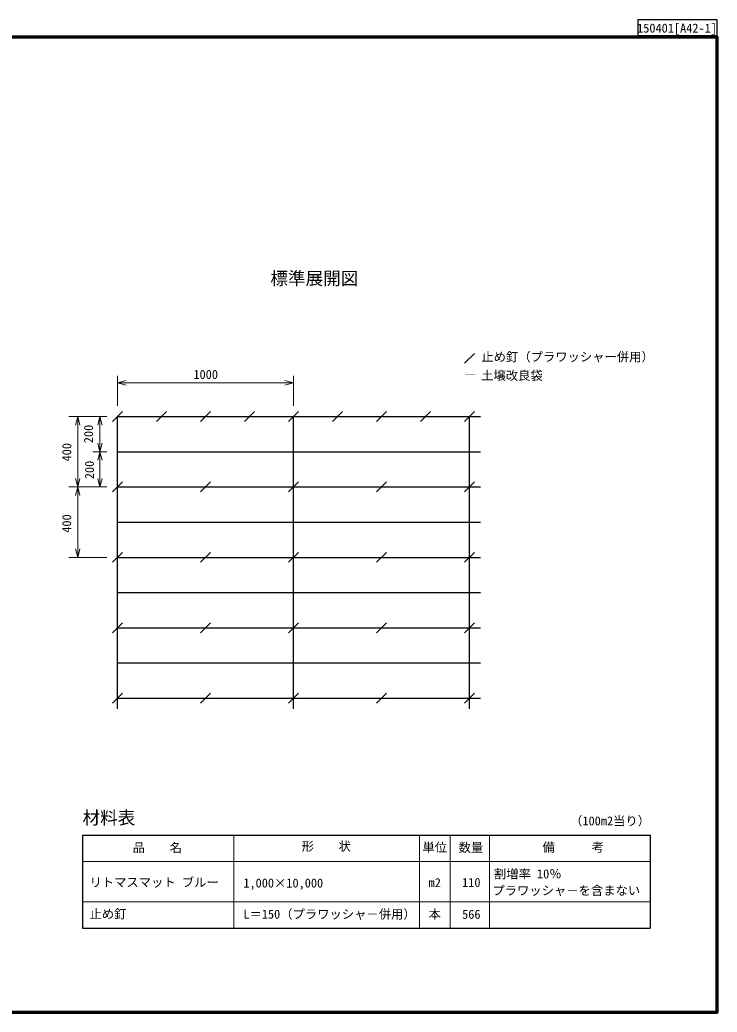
# Model space of a CAD drawing. Units: millimetres, scale not verified. Extents: x 200 to 8200, y 200 to 5838.
# Drawn here: x 4236 to 8200, y 200 to 5838 of the extents above; entities that cross this region are included whole.
import ezdxf
from ezdxf.enums import TextEntityAlignment as Align

# ---------------------------------------------------------------- set-up
doc = ezdxf.new("R2010")
doc.units = ezdxf.units.MM
doc.header["$LTSCALE"] = 20
for name, color, linetype, lineweight in [('C-DOC', 3, 'Continuous', 25), ('C-MTR-FRAM', 5, 'Continuous', 25), ('C-MTR-LINE', 5, 'Continuous', 13), ('C-STR', 7, 'Continuous', 25), ('C-STR-DIM', 1, 'Continuous', 13), ('C-STR-TXT', 7, 'Continuous', 25), ('C-TTL', 2, 'Continuous', 70)]:
    doc.layers.add(name, color=color, linetype=linetype, lineweight=lineweight)
for name, color, linetype in [('C-MTR', 5, 'Continuous'), ('C-MTR-TXT', 5, 'Continuous'), ('C-TTL-TXT', 3, 'Continuous')]:
    doc.layers.add(name, color=color, linetype=linetype)
doc.styles.add('ＭＳ ゴシック', font='')
doc.styles.get('ＭＳ ゴシック').set_extended_font_data('MS Gothic')

msp = doc.modelspace()

# ---------------------------------------------------------------- linework, layer by layer
at = {"layer": 'C-DOC'}
for p, q in [((8199.12, 5838), (7749.91, 5838)), ((7749.91, 5838), (7749.91, 5750)), ((8199.91, 5750), (8199.91, 5838)), ((7749.91, 5750), (8199.12, 5750))]:
    msp.add_line(p, q, dxfattribs=at)
at = {"layer": 'C-MTR-FRAM'}
for p, q in [((4592.36, 1205.64), (4592.36, 677.05)), ((4592.36, 1205.64), (7819.1, 1205.64)), ((7819.1, 1205.64), (7819.1, 677.05)), ((4592.36, 677.05), (7819.1, 677.05))]:
    msp.add_line(p, q, dxfattribs=at)
at = {"layer": 'C-MTR-LINE'}
for p, q in [((5452.36, 1205.64), (5452.36, 677.05)), ((6508.82, 1205.64), (6508.82, 677.05)), ((6682.82, 1205.64), (6682.82, 677.05)), ((6906.86, 1205.64), (6906.86, 677.05)), ((4592.36, 1055.64), (7819.1, 1055.64)), ((4592.36, 827.05), (7819.1, 827.05))]:
    msp.add_line(p, q, dxfattribs=at)
at = {"layer": 'C-STR'}
for p, q in [((4763.35, 3555.83), (4819.91, 3612.39)), ((5013.35, 3555.83), (5069.91, 3612.39)), ((5263.35, 3555.83), (5319.91, 3612.39)), ((5513.35, 3555.83), (5569.91, 3612.39)), ((5763.35, 3555.83), (5819.91, 3612.39)), ((6013.35, 3555.83), (6069.91, 3612.39)), ((6263.35, 3555.83), (6319.91, 3612.39)), ((6513.35, 3555.83), (6569.91, 3612.39)), ((6763.35, 3555.83), (6819.91, 3612.39)), ((4791.63, 1924.11), (4791.63, 3584.11)), ((5791.63, 1924.11), (5791.63, 3584.11)), ((6791.63, 1924.11), (6791.63, 3584.11)), ((4763.35, 3155.83), (4819.91, 3212.39)), ((5263.35, 3155.83), (5319.91, 3212.39)), ((5763.35, 3155.83), (5819.91, 3212.39)), ((6263.35, 3155.83), (6319.91, 3212.39)), ((6763.35, 3155.83), (6819.91, 3212.39)), ((4763.35, 2755.83), (4819.91, 2812.39)), ((5263.35, 2755.83), (5319.91, 2812.39)), ((5763.35, 2755.83), (5819.91, 2812.39)), ((6263.35, 2755.83), (6319.91, 2812.39)), ((6763.35, 2755.83), (6819.91, 2812.39)), ((4763.35, 2355.83), (4819.91, 2412.39)), ((5263.35, 2355.83), (5319.91, 2412.39)), ((5763.35, 2355.83), (5819.91, 2412.39)), ((6263.35, 2355.83), (6319.91, 2412.39)), ((6763.35, 2355.83), (6819.91, 2412.39)), ((4763.35, 1955.83), (4819.91, 2012.39)), ((5263.35, 1955.83), (5319.91, 2012.39)), ((5763.35, 1955.83), (5819.91, 2012.39)), ((6263.35, 1955.83), (6319.91, 2012.39)), ((6763.35, 1955.83), (6819.91, 2012.39))]:
    msp.add_line(p, q, dxfattribs=at)
at = {"layer": 'C-STR', "color": 3}
for p, q in [((4791.63, 3584.11), (6854.63, 3584.11)), ((4791.63, 3384.11), (6854.63, 3384.11)), ((4791.63, 3184.11), (6854.63, 3184.11)), ((4791.63, 2984.11), (6854.63, 2984.11)), ((4791.63, 2784.11), (6854.63, 2784.11)), ((4791.63, 2584.11), (6854.63, 2584.11)), ((4791.63, 2384.11), (6854.63, 2384.11)), ((4791.63, 2184.11), (6854.63, 2184.11)), ((4791.63, 1984.11), (6854.63, 1984.11))]:
    msp.add_line(p, q, dxfattribs=at)
at = {"layer": 'C-STR-DIM'}
for p, q in [((4791.63, 3644.11), (4791.63, 3815.11)), ((4791.63, 3775.11), (4839.93, 3788.05)), ((5791.63, 3775.11), (5743.33, 3788.05)), ((5791.63, 3644.11), (5791.63, 3815.11)), ((4791.63, 3775.11), (5791.63, 3775.11)), ((4791.63, 3775.11), (4839.93, 3762.17)), ((5791.63, 3775.11), (5743.33, 3762.17)), ((4731.63, 3584.11), (4514.48, 3584.11)), ((4565.02, 3584.11), (4552.08, 3535.81)), ((4565.02, 3184.11), (4565.02, 3584.11)), ((4565.02, 3584.11), (4577.96, 3535.81)), ((4691.63, 3584.11), (4678.69, 3535.81)), ((4691.63, 3384.11), (4691.63, 3584.11)), ((4691.63, 3584.11), (4704.57, 3535.81)), ((4731.63, 3384.11), (4651.63, 3384.11)), ((4691.63, 3384.11), (4678.69, 3432.41)), ((4691.63, 3384.11), (4678.69, 3335.81)), ((4691.63, 3384.11), (4704.57, 3432.41)), ((4691.63, 3184.11), (4691.63, 3384.11)), ((4691.63, 3384.11), (4704.57, 3335.81)), ((4565.02, 3184.11), (4552.08, 3232.41)), ((4565.02, 3184.11), (4577.96, 3232.41)), ((4691.63, 3184.11), (4678.69, 3232.41)), ((4691.63, 3184.11), (4704.57, 3232.41)), ((4731.63, 3184.11), (4514.48, 3184.11)), ((4565.02, 3184.11), (4552.08, 3135.81)), ((4565.02, 2784.11), (4565.02, 3184.11)), ((4565.02, 3184.11), (4577.96, 3135.81)), ((4565.02, 2784.11), (4552.08, 2832.41)), ((4565.02, 2784.11), (4577.96, 2832.41)), ((4731.63, 2784.11), (4514.48, 2784.11))]:
    msp.add_line(p, q, dxfattribs=at)
at = {"layer": 'C-STR-TXT'}
msp.add_line((6763.35, 3886.53), (6819.91, 3943.09), dxfattribs=at)
at = {"layer": 'C-TTL'}
msp.add_lwpolyline([(200, 200), (8200, 200), (8200, 5740), (200, 5740)], close=True, dxfattribs=at)

# ---------------------------------------------------------------- texts
at = {"layer": 'C-DOC', "style": 'ＭＳ ゴシック'}
msp.add_text('150401[A42-1]', height=51.32, dxfattribs=at).set_placement((7744.91, 5750), align=Align.BOTTOM_LEFT)
at = {"layer": 'C-MTR', "style": 'ＭＳ ゴシック'}
msp.add_text('材料表', height=73.31, dxfattribs=at).set_placement((4592.36, 1245.64), align=Align.BOTTOM_LEFT)
at = {"layer": 'C-MTR-TXT', "style": 'ＭＳ ゴシック'}
for s, p in [('（100m2当り）', (7364.1, 1245.64)), ('\u3000品\u3000\u3000名\u3000', (4807.71, 1093.64)), ('\u3000形\u3000\u3000状\u3000', (5768.06, 1101.13)), ('数量', (6730.22, 1094.64)), ('\u3000備\u3000\u3000\u3000考\u3000', (7136.75, 1096.15)), ('割増率 10％', (6930.86, 944.64)), ('リトマスマット ブルー', (4632.36, 896.96)), ('1,000×10,000', (5506.75, 892.73)), ('プラワッシャ－を含まない', (6922.47, 850.28)), ('止め釘', (4632.36, 717.05)), ('L＝150（プラワッシャ－併用）', (5506.75, 715.77))]:
    msp.add_text(s, height=51.32, dxfattribs=at).set_placement(p, align=Align.BOTTOM_LEFT)
for s, p in [('単位', (6594.84, 1095.64)), ('m2', (6594.84, 894.96)), ('本', (6594.84, 716.05))]:
    msp.add_text(s, height=51.32, dxfattribs=at).set_placement(p, align=Align.BOTTOM_CENTER)
for s, p in [('110', (6854.99, 895.96)), ('566', (6854.99, 715.05))]:
    msp.add_text(s, height=51.32, dxfattribs=at).set_placement(p, align=Align.BOTTOM_RIGHT)
at = {"layer": 'C-STR-DIM', "color": 7, "style": 'ＭＳ ゴシック'}
msp.add_text('1000', height=51.32, dxfattribs=at).set_placement((5222.85, 3782.55), align=Align.BOTTOM_LEFT)
for s, p in [('200', (4667.65, 3432.7)), ('400', (4543.66, 3328.91)), ('200', (4673.02, 3228.28)), ('400', (4543.66, 2923.91))]:
    msp.add_text(s, height=51.32, rotation=90, dxfattribs=at).set_placement(p, align=Align.BOTTOM_LEFT)
at = {"layer": 'C-STR-TXT', "style": 'ＭＳ ゴシック'}
for s, p in [('止め釘（プラワッシャー併用）', (6859.75, 3882.31)), ('土壌改良袋', (6858.48, 3776.66))]:
    msp.add_text(s, height=51.32, dxfattribs=at).set_placement(p, align=Align.BOTTOM_LEFT)
at = {"layer": 'C-STR-TXT', "color": 3, "style": 'ＭＳ ゴシック', "width": 0.95}
msp.add_text('―', height=51.32, dxfattribs=at).set_placement((6763.48, 3780.66), align=Align.BOTTOM_LEFT)
at = {"layer": 'C-TTL-TXT', "color": 7, "style": 'ＭＳ ゴシック'}
msp.add_text('標準展開図', height=73.31, dxfattribs=at).set_placement((5660.12, 4310.51), align=Align.BOTTOM_LEFT)

doc.saveas('drawing.dxf')
